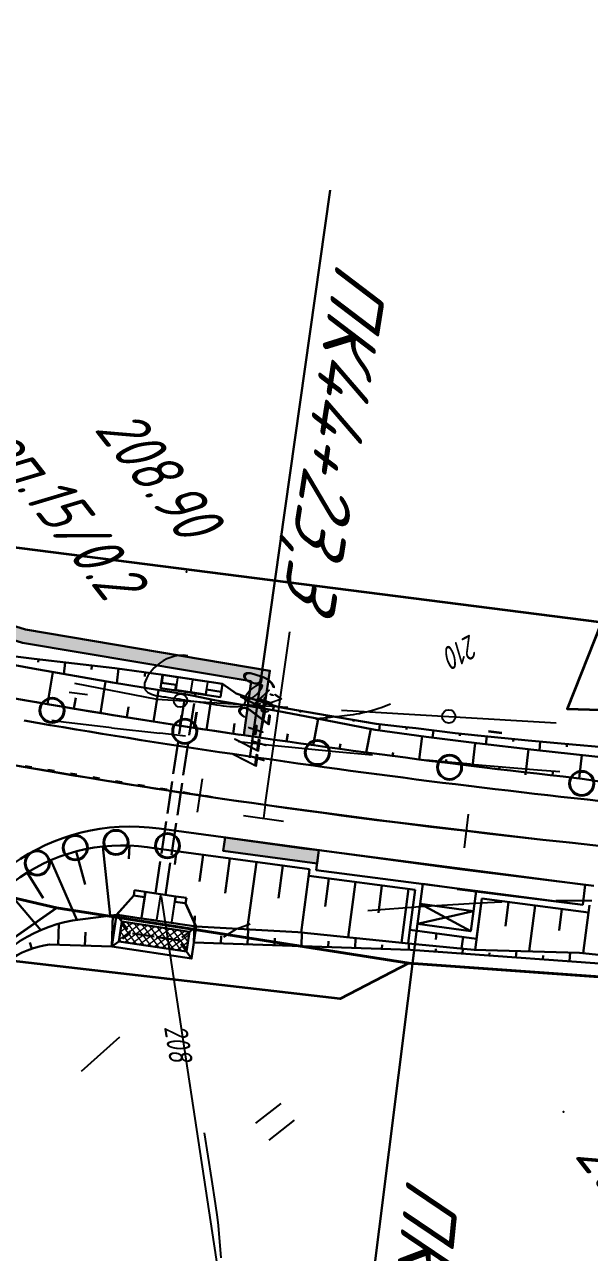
# Model space of a CAD drawing. Header units: millimetres. Extents: x -698 to 8131, y -704 to 4503.
# Drawn here: x 3230.7 to 3272.8, y 2555.2 to 2646.6 of the extents above; entities that cross this region are included whole.
import ezdxf
from ezdxf import colors
from ezdxf.entities.mleader import LeaderData, LeaderLine
from ezdxf.math import Vec2, Vec3

# ---------------------------------------------------------------- set-up
doc = ezdxf.new("R2010")
doc.units = ezdxf.units.MM
for name, pattern in [('ACAD_ISO02W100', [15, 12, -3]), ('CONTI', [0]), ('STROT', [1.7, 0.5, -1.2])]:
    doc.linetypes.add(name, pattern=pattern)
for name, color, linetype, lineweight in [('10', 1, 'Continuous', 35), ('КОПИЯ_ОСЬ_13_ОТКОСЫ', 7, 'Continuous', 30), ('Огражд-перила', 1, 'ограждение2', 40), ('Остановки', 1, 'Continuous', 30), ('ОСЬ_ВЕРХ_ПОКРЫТИЯ_ГРАНИЦЫ_ПОЛОС', 7, 'Continuous', 30), ('ОСЬ_ВЕРХ_ПОКРЫТИЯ_ОСЬ', 1, 'Continuous', 30), ('Ось_примыкания', 1, 'Continuous', 35), ('Привязка', 250, 'Continuous', 35), ('Тротуар', 40, 'Continuous', 35), ('Трубы мет.', 7, 'ACAD_ISO02W100', 30)]:
    doc.layers.add(name, color=color, linetype=linetype, lineweight=lineweight)
for name, color, linetype in [('_Ростелеком', 6, 'Continuous'), ('GOR_BDEFAULT', 212, 'CONTI'), ('NAD_MDEFAULT', 7, 'CONTI'), ('PI_OTDEFAULT', 172, 'CONTI'), ('PI_TTDEFAULT', 5, 'CONTI'), ('PLN_O', 7, 'CONTI'), ('SIT_LDEFAULT', 7, 'CONTI'), ('ZAPSKDEFAULT', 7, 'CONTI'), ('Выноски', 250, 'Continuous'), ('ОСЬ_ВЕРХ_ПОКРЫТИЯ_ПИКЕТЫ', 1, 'Continuous'), ('ОСЬ_ВЕРХ_ПОКРЫТИЯ_РАЗБИВКА_КРИВ', 1, 'Continuous'), ('разметка', 7, 'Continuous')]:
    doc.layers.add(name, color=color, linetype=linetype)
doc.styles.add('eskd', font='isocpeui.ttf', dxfattribs={"width": 1.2})
doc.styles.add('SHRFT', font='isocpeui.ttf', dxfattribs={"width": 3.5})
doc.styles.get("Standard").update_dxf_attribs({"font": 'isocpeui.ttf'})
doc.styles.add('STYLE1', font='isocpeui.ttf', dxfattribs={"width": 0.9})
doc.styles.add('ГОСТ', font='isocpeui.ttf', dxfattribs={"height": 4})
doc.linetypes.add('кабель_связи_проект.', pattern='A,10,-1,["/",STYLE1,S=3,R=0,X=0,Y=-1.5],-4.1', length=15.1)
doc.linetypes.add('ограждение2', pattern='A,0.25,-0.1,[132,ltypeshp.shx,S=0.1,R=0,X=-0.1,Y=0],-0.1,1', length=1.45)

# ---------------------------------------------------------------- blocks, each defined once
blk = doc.blocks.new('BL_2011')
at = {"color": 0}
for p, q in [((0, 0), (0, 2.4)), ((1.6, 0), (1.6, 2.4))]:
    blk.add_line(p, q, dxfattribs=at)
blk = doc.blocks.new('A$C25637593')
at = {"layer": 'Трубы мет.', "linetype": 'Continuous', "lineweight": 0}
h = blk.add_hatch(dxfattribs=at)
h.set_pattern_fill('ANSI37', color=256, scale=64, angle=180, style=0)
h.set_pattern_definition([(225, (2253.2026, 3680.535), (5.656854, -5.656854), []), (315, (2253.2026, 3680.535), (5.656854, 5.656854), [])])
h.paths.add_polyline_path([(49, 51), (79, 51), (79, -51), (49, -51)])
at = {"layer": 'Трубы мет.', "linetype": 'Continuous'}
for points in [[(8, -39), (8, -39), (40, -60), (40, -60), (40, 60), (8, 39), (8, 39)], [(40, 60), (49, 51)], [(88, 60), (79, 51)], [(0, 39), (0, 23), (0, 0), (0, -23), (0, -39)], [(0, 23), (8, 23), (8, 39), (0, 39)], [(0, -23), (8, -23), (8, -39), (0, -39)], [(40, -60), (49, -51)], [(79, -51), (88, -60)]]:
    blk.add_lwpolyline(points, dxfattribs=at)
at = {"layer": 'Трубы мет.', "linetype": 'Continuous', "lineweight": 0}
for points in [[(39, 23), (39, 58.1), (9, 38.5), (9, 23)], [(9, -23), (9, -38.5), (39, -58.1), (39, -23)]]:
    blk.add_lwpolyline(points, close=True, dxfattribs=at)
at = {"layer": 'Трубы мет.', "linetype": 'Continuous'}
for points in [[(40, 60), (88, 60), (88, -60), (40, -60)], [(49, 51), (79, 51), (79, -51), (49, -51)]]:
    blk.add_lwpolyline(points, close=True, dxfattribs=at)
at = {"layer": 'Трубы мет.', "ltscale": 1.2}
for points in [[(49, 51), (64, 36)], [(79, 51), (64, 36)], [(64, 36), (64, -36)], [(49, -51), (64, -36)], [(64, -36), (79, -51)]]:
    blk.add_lwpolyline(points, dxfattribs=at)
at = {"layer": 'Трубы мет.', "linetype": 'Continuous', "lineweight": 0}
for points in [[(1, 22), (39, 22)], [(1, 22), (1, 0.5)], [(39, 0.5), (39, 22)], [(1, 0.5), (39, 0.5)], [(1, -0.5), (39, -0.5)], [(1, -0.5), (1, -22)], [(39, -22), (39, -0.5)], [(1, -22), (39, -22)]]:
    blk.add_lwpolyline(points, dxfattribs=at)
blk = doc.blocks.new('A$C2E0C0355')
at = {"lineweight": 30, "ltscale": 7}
blk.add_blockref('A$C25637593', (0, 0), dxfattribs=at)
blk = doc.blocks.new('A$C76A07AE2')
at = {"layer": 'Трубы мет.', "linetype": 'Continuous', "lineweight": 0}
for p, q in [((-18.9, 44.2), (-8, 44.2)), ((-18.9, 44.2), (-18.9, 23)), ((-4, 45), (-1.3, 45)), ((-18.9, 23), (0, 23)), ((-18.9, 22.1), (-0.9, 22.1)), ((-18.9, 22.1), (-18.9, 21.8)), ((-18.9, 21.8), (-18.9, 0.5)), ((-0.9, 22.1), (-0.9, 0.5)), ((-18.9, -0.5), (-18.9, -20.5)), ((-0.9, -0.5), (-0.9, -20.5)), ((-18.9, -20.5), (-18.9, -22)), ((-18.9, -22), (-0.9, -22)), ((-18.9, -23), (0, -23)), ((-18.9, -23), (-18.9, -44.1)), ((-0.9, -20.5), (-0.9, -22)), ((-18.9, -44.1), (-8, -44.1))]:
    blk.add_line(p, q, dxfattribs=at)
at = {"layer": 'Трубы мет.', "linetype": 'Continuous'}
blk.add_lwpolyline([(-20, -45), (0, -45), (0, 45), (-20, 45)], close=True, dxfattribs=at)
for points in [[(-8, 45), (-8, 23), (0, 23)], [(-8, -45), (-8, -23), (0, -23)]]:
    blk.add_lwpolyline(points, dxfattribs=at)
at = {"layer": 'Трубы мет.', "linetype": 'Continuous', "lineweight": 0}
for points in [[(-18.9, 0.5), (-0.9, 0.5)], [(-18.9, -0.5), (-0.9, -0.5)]]:
    blk.add_lwpolyline(points, dxfattribs=at)

msp = doc.modelspace()

# ---------------------------------------------------------------- hatches: boundary and pattern name
at = {"layer": 'Тротуар', "lineweight": 30, "ltscale": 7}
for points in [[(3193.723, 2610.193), (3194.738, 2609.966), (3195.093, 2611.552), (3230.558, 2600.572), (3247.569, 2597.715), (3248.829, 2597.507), (3248.979, 2598.492), (3230.789, 2601.547), (3194.316, 2612.839)], [(3248.824, 2597.479), (3247.569, 2597.715), (3247.023, 2593.691), (3248.217, 2593.518)], [(3252.608, 2585.148), (3245.634, 2586.084), (3245.496, 2585.092), (3252.487, 2584.139)]]:
    msp.add_hatch(color=256, dxfattribs=at).paths.add_polyline_path(points)

# ---------------------------------------------------------------- linework, layer by layer
at = {"layer": '10'}
for points in [[(3061.583, 2646.564), (3212.793, 2609.874), (3273.663, 2602.114), (3271.103, 2595.664), (3409.293, 2591.524), (3516.343, 2588.934), (3515.983, 2591.764), (3541.393, 2591.594), (3593.983, 2587.394), (3634.403, 2583.024), (3633.883, 2573.984), (3679.523, 2569.544), (3719.523, 2565.644), (3757.023, 2562.004)], [(3742.663, 2545.464), (3674.273, 2552.244), (3633.713, 2556.254), (3575.633, 2561.194), (3506.503, 2565.564), (3466.703, 2565.364), (3412.553, 2565.964), (3379.503, 2567.814), (3348.973, 2569.964), (3318.103, 2572.354), (3295.083, 2574.174), (3259.313, 2576.724), (3254.193, 2574.074), (3227.763, 2577.134), (3233.083, 2580.864), (3171.833, 2595.074), (3065.793, 2626.564)]]:
    msp.add_lwpolyline(points, dxfattribs=at)
at = {"layer": '_Ростелеком', "linetype": 'кабель_связи_проект.', "lineweight": 40, "ltscale": 0.25}
msp.add_lwpolyline([(3065.793, 2626.564), (3149.949, 2601.573), (3171.833, 2595.074), (3208.031, 2586.676), (3233.083, 2580.864), (3259.313, 2576.724), (3277.198, 2575.449), (3295.47, 2574.143), (3315.837, 2572.533), (3357.305, 2570.119), (3488.79, 2566.047), (3506.503, 2565.564), (3539.352, 2563.487), (3577.999, 2561.68), (3640.622, 2556.875), (3702.252, 2549.47), (3742.663, 2545.464)], dxfattribs=at)
at = {"layer": 'GOR_BDEFAULT', "color": 212, "flags": 128}
for points, elevation in [([(3242.869, 2599.61), (3242.529, 2599.64), (3242.199, 2599.62), (3241.889, 2599.57), (3241.589, 2599.48), (3241.309, 2599.37), (3241.039, 2599.23), (3240.799, 2599.07), (3240.569, 2598.89), (3240.369, 2598.7), (3240.189, 2598.5), (3240.029, 2598.3), (3239.889, 2598.1), (3239.789, 2597.91), (3239.709, 2597.73), (3239.649, 2597.56), (3239.629, 2597.41), (3239.639, 2597.27), (3239.669, 2597.15), (3239.719, 2597.05), (3239.799, 2596.96), (3239.899, 2596.88), (3240.019, 2596.81), (3240.149, 2596.76), (3240.299, 2596.71), (3240.459, 2596.66), (3240.629, 2596.63), (3240.809, 2596.59), (3240.999, 2596.56), (3241.199, 2596.54), (3241.399, 2596.51), (3241.599, 2596.48), (3241.799, 2596.45), (3241.999, 2596.42), (3242.209, 2596.39), (3242.419, 2596.36), (3242.639, 2596.33), (3242.849, 2596.29), (3243.069, 2596.26), (3243.299, 2596.23), (3243.529, 2596.19), (3243.759, 2596.15), (3243.989, 2596.12), (3244.239, 2596.08), (3244.479, 2596.04), (3244.729, 2596), (3244.989, 2595.96), (3245.239, 2595.92), (3245.499, 2595.89), (3245.749, 2595.86), (3245.989, 2595.84), (3246.219, 2595.82), (3246.429, 2595.82), (3246.619, 2595.84), (3246.789, 2595.86), (3246.929, 2595.91), (3247.039, 2595.97), (3247.119, 2596.06), (3247.159, 2596.17), (3247.159, 2596.3), (3247.109, 2596.47)], 210), ([(3257.959, 2596.01), (3257.639, 2595.87), (3257.319, 2595.75), (3257.009, 2595.65), (3256.719, 2595.56), (3256.429, 2595.48), (3256.159, 2595.41), (3255.899, 2595.35), (3255.639, 2595.29), (3255.399, 2595.25), (3255.169, 2595.21), (3254.949, 2595.18), (3254.729, 2595.15), (3254.529, 2595.13), (3254.329, 2595.11), (3254.149, 2595.09), (3253.969, 2595.07), (3253.799, 2595.06), (3253.639, 2595.04), (3253.489, 2595.02), (3253.349, 2595.01), (3253.219, 2594.99), (3253.099, 2594.98), (3252.979, 2594.96), (3252.869, 2594.95), (3252.769, 2594.94), (3252.679, 2594.93), (3252.589, 2594.92), (3252.519, 2594.91), (3252.449, 2594.9), (3252.389, 2594.9)], 210), ([(3245.349, 2554.82), (3245.139, 2557.23), (3245.069, 2557.85), (3244.929, 2558.86), (3244.659, 2560.65), (3244.109, 2564.12)], 208)]:
    msp.add_lwpolyline(points, dxfattribs=dict(at, elevation=elevation))
at = {"layer": 'PI_TTDEFAULT', "color": 5}
for p in [(3242.769, 2605.84, 208.902), (3270.829, 2565.67, 208.964)]:
    msp.add_point(p, dxfattribs=at)
at = {"layer": 'PLN_O'}
for p, q in [((3234.429, 2597.56), (3240.569, 2596.38)), ((3240.569, 2596.37), (3250.299, 2595.79)), ((3254.299, 2595.56), (3270.269, 2594.61))]:
    msp.add_line(p, q, dxfattribs=at)
for centre in [(3242.319, 2596.27), (3262.289, 2595.09)]:
    msp.add_circle(centre, 0.5, dxfattribs=at)
at = {"layer": 'SIT_LDEFAULT', "color": 7}
for p, q in [((3234.039, 2596.9), (3235.389, 2596.73)), ((3233.599, 2594.67), (3232.739, 2594.78)), ((3237.189, 2594.24), (3233.599, 2594.67)), ((3240.779, 2593.82), (3237.189, 2594.23)), ((3242.679, 2593.63), (3240.779, 2593.84)), ((3249.089, 2592.94), (3246.639, 2593.2)), ((3253.859, 2592.46), (3249.089, 2592.93)), ((3256.599, 2592.2), (3253.859, 2592.46)), ((3263.909, 2591.53), (3260.579, 2591.83)), ((3268.879, 2591.09), (3263.909, 2591.52)), ((3270.549, 2590.96), (3268.879, 2591.09)), ((3256.269, 2580.66), (3260.159, 2580.96)), ((3260.159, 2580.95), (3264.629, 2581.22)), ((3264.629, 2581.23), (3266.239, 2581.29)), ((3270.249, 2581.39), (3272.939, 2581.41)), ((3245.549, 2578.69), (3246.479, 2579.3)), ((3246.479, 2579.3), (3247.499, 2579.67)), ((3234.939, 2568.71), (3237.809, 2571.25))]:
    msp.add_line(p, q, dxfattribs=at)
at = {"layer": 'КОПИЯ_ОСЬ_13_ОТКОСЫ'}
for p, q in [((3236.526, 2585.418), (3237.089, 2580.278)), ((3238.523, 2585.487), (3238.483, 2584.488)), ((3240.508, 2585.258), (3240.508, 2585.258)), ((3232.673, 2584.401), (3234.595, 2579.949)), ((3234.562, 2585.053), (3235.214, 2582.585)), ((3242.018, 2585.056), (3241.885, 2584.065)), ((3244, 2584.79), (3243.734, 2582.807)), ((3245.982, 2584.524), (3245.635, 2581.94)), ((3230.903, 2583.474), (3232.085, 2581.575)), ((3247.964, 2584.258), (3247.292, 2579.246)), ((3249.947, 2583.992), (3249.621, 2581.564)), ((3251.929, 2583.726), (3251.297, 2579.015)), ((3253.35, 2583.035), (3253.078, 2580.948)), ((3255.333, 2582.777), (3254.797, 2578.659)), ((3257.316, 2582.518), (3257.052, 2580.487)), ((3229.29, 2582.295), (3231.926, 2579.202)), ((3259.299, 2582.26), (3258.778, 2578.254)), ((3264.753, 2581.55), (3264.256, 2577.735)), ((3266.736, 2581.292), (3266.501, 2579.484)), ((3268.72, 2581.033), (3268.275, 2577.617)), ((3270.703, 2580.775), (3270.493, 2579.166)), ((3237.207, 2577.967), (3237.283, 2580.304)), ((3243.319, 2578.267), (3243.387, 2580.266)), ((3272.686, 2580.517), (3272.29, 2577.477)), ((3233.209, 2578.097), (3233.26, 2579.675)), ((3235.208, 2578.032), (3235.241, 2579.035)), ((3247.316, 2578.131), (3247.354, 2579.242)), ((3251.314, 2577.995), (3251.349, 2579.01)), ((3259.395, 2579.225), (3259.258, 2578.205)), ((3261.377, 2578.958), (3261.314, 2578.486)), ((3231.248, 2577.809), (3231.094, 2578.262)), ((3245.318, 2578.199), (3245.337, 2578.775)), ((3249.315, 2578.063), (3249.334, 2578.598)), ((3253.313, 2577.927), (3253.328, 2578.367)), ((3255.312, 2577.859), (3255.337, 2578.604)), ((3257.311, 2577.79), (3257.321, 2578.096)), ((3259.31, 2577.722), (3259.326, 2578.198)), ((3263.359, 2578.691), (3263.243, 2577.826)), ((3261.305, 2577.585), (3261.32, 2577.796)), ((3263.3, 2577.442), (3263.326, 2577.818)), ((3265.295, 2577.3), (3265.309, 2577.502)), ((3267.289, 2577.158), (3267.324, 2577.645)), ((3269.284, 2577.016), (3269.305, 2577.301)), ((3271.279, 2576.873), (3271.326, 2577.527))]:
    msp.add_line(p, q, dxfattribs=at)
for points in [[(3196.793, 2603.141), (3198.989, 2602.644), (3206.749, 2600.946), (3211.121, 2600.035), (3215.498, 2599.151), (3219.318, 2598.402), (3224.79, 2597.365), (3230.271, 2596.379), (3235.761, 2595.444), (3241.26, 2594.561), (3246.742, 2593.732)], [(3225.459, 2600.12), (3231.437, 2599.368), (3237.422, 2598.677), (3241.035, 2598.184), (3245.439, 2597.525), (3246.452, 2596.807), (3247.178, 2596.541), (3248.834, 2596.037), (3249.663, 2595.787), (3253.268, 2595.159), (3256.876, 2594.551), (3258.839, 2594.314), (3259.824, 2594.216), (3262.77, 2593.858), (3264.441, 2593.663), (3268.186, 2593.306), (3270.651, 2593.082), (3274.597, 2592.735)], [(3225.39, 2599.744), (3231.315, 2598.648), (3237.252, 2597.612), (3243.198, 2596.637), (3244.845, 2596.294), (3247.09, 2595.941), (3248.776, 2595.635), (3249.62, 2595.485), (3251.562, 2595.1), (3253.993, 2594.63), (3256.817, 2594.095), (3260.594, 2593.585), (3264.374, 2593.096), (3268.606, 2592.609), (3271.561, 2592.285), (3274.518, 2591.971)], [(3225.39, 2599.744), (3231.315, 2598.648), (3237.252, 2597.612), (3243.198, 2596.637), (3244.845, 2596.294), (3247.09, 2595.941), (3248.776, 2595.635), (3249.62, 2595.484), (3251.562, 2595.1), (3253.993, 2594.63), (3256.817, 2594.095), (3260.594, 2593.585), (3264.374, 2593.096), (3268.606, 2592.609), (3271.561, 2592.285), (3274.518, 2591.971)], [(3231.746, 2599.331), (3231.721, 2599.121)], [(3233.733, 2599.096), (3233.632, 2598.237)], [(3232.411, 2596.008), (3232.817, 2598.38)], [(3235.72, 2598.868), (3235.687, 2598.581)], [(3237.707, 2598.646), (3237.588, 2597.556)], [(3239.696, 2598.431), (3239.657, 2598.067)], [(3236.356, 2595.346), (3236.743, 2597.699)], [(3234.383, 2595.674), (3234.516, 2596.465)], [(3240.305, 2594.71), (3240.673, 2597.044)], [(3244.258, 2594.101), (3244.596, 2596.346)], [(3247.374, 2596.481), (3247.28, 2596.17)], [(3238.33, 2595.025), (3238.456, 2595.809)], [(3248.203, 2593.446), (3248.639, 2595.66)], [(3249.288, 2595.9), (3249.186, 2595.562)], [(3251.247, 2595.509), (3251.227, 2595.393)], [(3242.281, 2594.402), (3242.401, 2595.18)], [(3246.236, 2593.806), (3246.347, 2594.555)], [(3252.181, 2592.952), (3252.554, 2594.908)], [(3253.218, 2595.168), (3253.154, 2594.792)], [(3255.19, 2594.833), (3255.169, 2594.708)], [(3257.164, 2594.516), (3257.109, 2594.055)], [(3250.199, 2593.234), (3250.31, 2593.801)], [(3256.147, 2592.408), (3256.474, 2594.16)], [(3259.151, 2594.283), (3259.135, 2594.129)], [(3260.086, 2591.894), (3260.306, 2593.623)], [(3261.138, 2594.056), (3261.073, 2593.522)], [(3263.123, 2593.817), (3263.102, 2593.638)], [(3265.111, 2593.599), (3265.056, 2593.017)], [(3267.102, 2593.409), (3267.084, 2593.215)], [(3254.165, 2592.677), (3254.235, 2593.049)], [(3264.052, 2591.4), (3264.261, 2593.11)], [(3268, 2590.746), (3268.22, 2592.653)], [(3269.094, 2593.223), (3269.034, 2592.562)], [(3271.086, 2593.044), (3271.066, 2592.823)], [(3258.103, 2592.149), (3258.136, 2592.401)], [(3262.069, 2591.644), (3262.099, 2591.89)], [(3271.994, 2590.481), (3272.185, 2592.219)], [(3266.031, 2591.117), (3266.064, 2591.401)], [(3270.007, 2590.703), (3270.035, 2590.947)], [(3251.929, 2583.726), (3251.864, 2583.228), (3259.795, 2582.196)], [(3259.795, 2582.196), (3259.395, 2579.225)], [(3264.354, 2578.583), (3264.753, 2581.55)], [(3264.753, 2581.55), (3272.688, 2580.517), (3272.759, 2581.057)], [(3243.496, 2579.454), (3243.496, 2579.454), (3251.056, 2579.04), (3251.056, 2579.04), (3251.056, 2579.04), (3251.056, 2579.04), (3251.056, 2579.04), (3251.056, 2579.04), (3259.297, 2578.201), (3259.297, 2578.201), (3259.297, 2578.201), (3259.297, 2578.201), (3264.166, 2577.738), (3264.166, 2577.738), (3264.166, 2577.738), (3264.166, 2577.738), (3272.006, 2577.507), (3272.006, 2577.507), (3272.006, 2577.507), (3272.006, 2577.507), (3272.006, 2577.507), (3272.006, 2577.507), (3276.026, 2577.082)], [(3259.395, 2579.225), (3264.35, 2578.557), (3264.354, 2578.583)], [(3243.319, 2578.267), (3259.427, 2577.718), (3277.269, 2576.446), (3295.545, 2575.141), (3315.906, 2573.531), (3329.08, 2572.764)]]:
    msp.add_lwpolyline(points, dxfattribs=at)
at = {"layer": 'КОПИЯ_ОСЬ_13_ОТКОСЫ', "ltscale": 7}
msp.add_lwpolyline([(3272.205, 2590.458), (3282.062, 2588.941)], dxfattribs=at)
at = {"layer": 'КОПИЯ_ОСЬ_13_ОТКОСЫ'}
msp.add_lwpolyline([(3272.257, 2581.077), (3272.257, 2581.077)], close=True, dxfattribs=at)
msp.add_lwpolyline([(3215.427, 2555.451, 0.204101), (3226.77, 2574.473, -0.229607), (3234.286, 2579.909), (3237.562, 2580.341), (3237.562, 2580.341)], format="xyb", dxfattribs=at)
at = {"layer": 'Огражд-перила', "linetype": 'Continuous'}
for centre in [(3232.756, 2595.545), (3242.633, 2593.983), (3252.507, 2592.403), (3262.348, 2591.307), (3272.182, 2590.11), (3234.49, 2585.324), (3237.516, 2585.718), (3241.352, 2585.474), (3231.659, 2584.184)]:
    msp.add_circle(centre, 0.897, dxfattribs=at)
at = {"layer": 'Остановки', "color": 1, "linetype": 'Continuous'}
msp.add_lwpolyline([(3272.451, 2582.564), (3272.451, 2582.564), (3252.618, 2585.147), (3252.618, 2585.147), (3252.424, 2583.66), (3272.257, 2581.077)], close=True, dxfattribs=at)
at = {"layer": 'Остановки', "lineweight": 30, "ltscale": 7}
for points in [[(3262.34, 2582.36), (3260.357, 2582.627), (3260.157, 2581.14), (3264.122, 2580.606), (3264.322, 2582.093), (3260.357, 2582.627)], [(3262.139, 2580.873), (3260.157, 2581.14), (3259.957, 2579.653), (3263.921, 2579.12), (3264.122, 2580.606), (3260.157, 2581.14)], [(3260.157, 2581.14), (3263.921, 2579.12)], [(3259.957, 2579.653), (3264.122, 2580.606)]]:
    msp.add_lwpolyline(points, dxfattribs=at)
msp.add_lwpolyline([(3259.822, 2582.396), (3259.822, 2582.396)], close=True, dxfattribs=at)
at = {"layer": 'ОСЬ_ВЕРХ_ПОКРЫТИЯ_ГРАНИЦЫ_ПОЛОС', "linetype": 'Continuous'}
for points in [[(3230.655, 2596.311), (3231.601, 2596.147), (3232.547, 2595.985), (3233.493, 2595.824), (3234.44, 2595.664), (3235.386, 2595.506), (3236.333, 2595.349), (3237.28, 2595.194), (3238.228, 2595.041), (3239.176, 2594.889), (3240.124, 2594.739), (3241.072, 2594.59), (3242.02, 2594.442), (3242.969, 2594.296), (3243.918, 2594.152), (3244.867, 2594.009), (3245.817, 2593.868), (3246.742, 2593.732)], [(3273.583, 2588.799), (3272.601, 2588.906), (3271.62, 2589.013), (3270.639, 2589.122), (3269.658, 2589.232), (3268.677, 2589.344), (3267.696, 2589.457), (3266.716, 2589.571), (3265.735, 2589.687), (3264.755, 2589.804), (3263.776, 2589.922), (3262.796, 2590.042), (3261.817, 2590.163), (3260.838, 2590.286), (3259.859, 2590.41), (3258.88, 2590.536), (3257.902, 2590.663), (3256.924, 2590.792), (3255.946, 2590.922), (3254.968, 2591.053), (3253.991, 2591.187), (3253.014, 2591.321), (3252.037, 2591.457), (3251.06, 2591.595), (3250.084, 2591.735), (3249.108, 2591.876), (3248.135, 2592.014), (3247.163, 2592.155), (3246.191, 2592.297), (3245.22, 2592.44), (3244.248, 2592.585), (3243.277, 2592.732), (3242.306, 2592.881), (3241.335, 2593.031), (3240.365, 2593.182), (3239.394, 2593.335), (3238.424, 2593.49), (3237.454, 2593.646), (3236.485, 2593.804), (3235.516, 2593.964), (3234.547, 2594.125), (3233.578, 2594.288), (3232.61, 2594.452), (3231.641, 2594.618), (3230.674, 2594.786)], [(3272.205, 2590.458), (3271.784, 2590.504), (3270.805, 2590.613), (3269.826, 2590.723), (3268.847, 2590.834), (3267.869, 2590.947), (3266.89, 2591.061), (3265.912, 2591.176), (3264.934, 2591.293), (3263.957, 2591.411), (3262.979, 2591.531), (3262.002, 2591.652), (3261.025, 2591.774), (3260.049, 2591.898), (3259.072, 2592.024), (3258.096, 2592.15), (3257.12, 2592.279), (3256.145, 2592.409), (3255.169, 2592.54), (3254.194, 2592.673), (3253.22, 2592.807), (3252.245, 2592.943), (3251.271, 2593.08), (3250.297, 2593.219), (3249.321, 2593.36), (3248.349, 2593.499), (3247.379, 2593.639), (3246.667, 2593.743)], [(3273.076, 2582.501), (3263.112, 2583.739), (3263.112, 2583.739), (3240.724, 2586.743)], [(3251.929, 2583.726), (3240.524, 2585.256)], [(3272.257, 2581.077), (3262.92, 2582.252)]]:
    msp.add_lwpolyline(points, dxfattribs=at)
at = {"layer": 'ОСЬ_ВЕРХ_ПОКРЫТИЯ_ГРАНИЦЫ_ПОЛОС', "linetype": 'Continuous', "lineweight": 30}
for points in [[(3240.722, 2586.743), (3240.722, 2586.743, 0.403253), (3223.806, 2574.621), (3223.806, 2574.621)], [(3240.508, 2585.258), (3240.508, 2585.258, 0.418235), (3224.789, 2574.44), (3224.136, 2570.898, -0.203814), (3214.634, 2556.537)], [(3237.207, 2577.967), (3232.557, 2578.118, 0.245726), (3227.259, 2574.355, -0.22448), (3215.614, 2555.589)]]:
    msp.add_lwpolyline(points, format="xyb", dxfattribs=at)
at = {"layer": 'ОСЬ_ВЕРХ_ПОКРЫТИЯ_ОСЬ'}
msp.add_lwpolyline([(3216.456, 2593.97, 0.0136), (3248.629, 2588.51), (3248.629, 2588.51), (3249.611, 2588.371), (3251.576, 2588.099), (3253.541, 2587.833), (3255.508, 2587.573), (3257.475, 2587.32), (3259.443, 2587.073), (3261.412, 2586.831), (3263.381, 2586.595), (3265.351, 2586.365), (3267.322, 2586.141), (3269.293, 2585.922), (3271.265, 2585.708), (3273.238, 2585.5)], format="xyb", dxfattribs=at)
at = {"layer": 'ОСЬ_ВЕРХ_ПОКРЫТИЯ_ПИКЕТЫ'}
for p, q in [((3243.596, 2587.981), (3243.967, 2590.454)), ((3263.458, 2585.327), (3263.751, 2587.81))]:
    msp.add_line(p, q, dxfattribs=at)
at = {"layer": 'ОСЬ_ВЕРХ_ПОКРЫТИЯ_РАЗБИВКА_КРИВ'}
for p, q in [((3248.629, 2588.51), (3250.455, 2601.381)), ((3248.629, 2588.51), (3248.488, 2587.519)), ((3247.003, 2587.73), (3249.974, 2587.309))]:
    msp.add_line(p, q, dxfattribs=at)
at = {"layer": 'Ось_примыкания', "color": 0}
msp.add_line((3243.332, 2594.241), (3243.531, 2595.437), dxfattribs=at)
at = {"layer": 'Ось_примыкания', "color": 0, "lineweight": 30}
for p, q in [((3240.578, 2585.753), (3240.578, 2585.753)), ((3259.831, 2578.661), (3259.56, 2576.533))]:
    msp.add_line(p, q, dxfattribs=at)
at = {"layer": 'Ось_примыкания', "lineweight": 30, "ltscale": 7}
msp.add_arc((3334.034, 3189.209), 606.742, 259.273599, 263.334176, dxfattribs=at)
at = {"layer": 'Привязка', "lineweight": 30, "ltscale": 7}
for points in [[(3247.474, 2592.017), (3253.454, 2634.234)], [(3254.972, 2539.947), (3259.957, 2579.653)]]:
    msp.add_lwpolyline(points, dxfattribs=at)
at = {"layer": 'разметка', "linetype": 'STROT', "lineweight": 30}
msp.add_lwpolyline([(3206.813, 2595.973), (3224.057, 2592.517), (3245.055, 2589.027)], dxfattribs=at)
at = {"layer": 'разметка', "lineweight": 30, "ltscale": 7}
for points in [[(3249.12, 2588.44), (3257.475, 2587.32), (3269.293, 2585.922), (3271.265, 2585.708), (3273.238, 2585.5), (3275.211, 2585.297), (3277.184, 2585.099), (3279.158, 2584.906), (3281.133, 2584.718), (3283.108, 2584.534), (3285.083, 2584.355), (3287.059, 2584.181), (3289.035, 2584.011), (3291.012, 2583.846), (3292.989, 2583.684), (3294.966, 2583.527), (3297.932, 2583.299), (3300.899, 2583.079), (3303.159, 2582.918), (3303.867, 2582.868), (3306.814, 2582.666)], [(3260.949, 2586.888), (3262.918, 2586.651)]]:
    msp.add_lwpolyline(points, dxfattribs=at)
at = {"layer": 'Тротуар', "lineweight": 30, "ltscale": 7}
for points in [[(3248.217, 2593.518), (3248.979, 2598.492), (3230.789, 2601.547), (3194.316, 2612.839), (3192.379, 2604.203)], [(3247.023, 2593.691), (3247.569, 2597.715), (3230.558, 2600.572), (3195.092, 2611.552), (3195.092, 2611.552), (3195.092, 2611.552), (3195.092, 2611.552), (3193.393, 2603.976)], [(3245.634, 2586.084), (3245.496, 2585.092), (3252.487, 2584.139), (3252.487, 2584.139), (3252.618, 2585.147), (3251.472, 2585.271), (3245.634, 2586.084)]]:
    msp.add_lwpolyline(points, dxfattribs=at)
at = {"layer": 'Тротуар', "ltscale": 7}
msp.add_lwpolyline([(3265.246, 2593.992), (3266.238, 2593.868)], dxfattribs=at)
at = {"layer": 'Трубы мет.', "ltscale": 0.2}
for points in [[(3240.454, 2581.931), (3242.695, 2596.924), (3242.695, 2596.924)], [(3241.196, 2581.82), (3243.437, 2596.813), (3243.437, 2596.813)]]:
    msp.add_lwpolyline(points, dxfattribs=at)

# ---------------------------------------------------------------- block references
at = {"layer": 'ZAPSKDEFAULT', "color": 7, "rotation": 307.9999999999999}
msp.add_blockref('BL_2011', (3247.929, 2564.83), dxfattribs=at)
at = {"layer": 'Трубы мет.', "lineweight": 30, "ltscale": 7}
for name, p, xscale, yscale, zscale, rotation in [('A$C76A07AE2', (3243.066, 2596.869), 0.05000000000000002, 0.05000000000000002, 0.05000000000000002, 261.4979353422393), ('A$C2E0C0355', (3240.825, 2581.875), 0.05, 0.05, 0.05, 261.4979353420779)]:
    msp.add_blockref(name, p, dxfattribs=dict(at, xscale=xscale, yscale=yscale, zscale=zscale, rotation=rotation))

# ---------------------------------------------------------------- texts
at = {"layer": 'GOR_BDEFAULT', "color": 212, "style": 'SHRFT', "width": 0.75}
for s, rotation, p in [('210', 207.81255, (3263.915, 2601.243, 210)), ('210', 144.50299, (3250.007, 2596.352, 210)), ('208', 279.22641, (3241.084, 2572, 208))]:
    msp.add_text(s, height=1.7223, rotation=rotation, dxfattribs=at).set_placement(p)
at = {"layer": 'NAD_MDEFAULT', "color": 7, "style": 'eskd', "oblique": 10, "width": 0.8}
msp.add_text('топ.15/0.2', height=3.5, rotation=308, dxfattribs=at).set_placement((3226.351, 2616.815))
at = {"layer": 'PI_OTDEFAULT', "color": 172, "style": 'eskd', "oblique": 10, "width": 0.8}
for s, p in [('208.90', (3235.818, 2616.465)), ('208.96', (3271.577, 2562.411))]:
    msp.add_text(s, height=3.5, rotation=308, dxfattribs=at).set_placement(p)
at = {"layer": 'ОСЬ_ВЕРХ_ПОКРЫТИЯ_РАЗБИВКА_КРИВ', "width": 0.6}
msp.add_text('44+24.9', height=2.5, rotation=81.92553, dxfattribs=at).set_placement((3248.485, 2591.055))
at = {"layer": 'Привязка', "lineweight": 30, "ltscale": 7, "style": 'ГОСТ', "oblique": 15}
for s, rotation, p in [('ПК44+23,3', 260.96358, (3253.923, 2629.075, 126.574)), ('ПК44+37,4', 264.18029, (3259.159, 2560.993, 126.574))]:
    msp.add_text(s, height=4, rotation=rotation, dxfattribs=at).set_placement(p)

# ---------------------------------------------------------------- leaders
at = {"layer": 'Выноски', "linetype": 'Continuous'}
ml = msp.add_multileader_mtext('Standard', dxfattribs=at)
ml.set_content('Ж/б труба, {\\Fgost|c204;%%C} 0,75 м, L-13,66 м', color=256, style='ГОСТ')
ml.set_leader_properties()
ml.build(insert=Vec2(0, 0))
ml.multileader.update_dxf_attribs({"text_left_attachment_type": 5, "text_right_attachment_type": 5, "dogleg_length": 0, "arrow_head_size": 0.18})
ctx = ml.context
ctx.base_point, ctx.arrow_head_size, ctx.landing_gap_size, ctx.plane_origin, ctx.plane_x_axis, ctx.plane_y_axis = Vec3(3248.224, 2533.201), 0.18, 0, Vec3(3353.212, 2482.619), Vec3(0.998573, -0.053395), Vec3(0.053395, 0.998573)
ctx.left_attachment, ctx.right_attachment = 5, 5
notes = []
notes.append((ctx, [(1, (1, 1, 0), (3248.224, 2533.201), (0.998573, -0.053395), 0, [(0, [(3240.85, 2581.872)], 0, [])])]))
ctx.mtext.insert, ctx.mtext.text_direction, ctx.mtext.rotation, ctx.mtext.flow_direction = Vec3(3248.528, 2538.882), Vec3(0.998573, -0.053395), 6.229764, 5
ml = msp.add_multileader_mtext('Standard', dxfattribs=at)
ml.set_content('Граница работа по примыканию', color=256, style='ГОСТ')
ml.set_leader_properties()
ml.build(insert=Vec2(0, 0))
ml.multileader.update_dxf_attribs({"text_left_attachment_type": 5, "text_right_attachment_type": 5, "dogleg_length": 0, "arrow_head_size": 0.18})
ctx = ml.context
ctx.base_point, ctx.char_height, ctx.arrow_head_size, ctx.landing_gap_size, ctx.plane_origin, ctx.plane_x_axis, ctx.plane_y_axis = Vec3(3238.565, 2524.73), 5, 0.18, 0, Vec3(3315.69, 2472.468), Vec3(0.999179, -0.040523), Vec3(0.040523, 0.999179)
ctx.left_attachment, ctx.right_attachment = 5, 5
notes.append((ctx, [(1, (1, 1, 0), (3238.565, 2524.73), (1, 0), 0, [(0, [(3212.428, 2559.873)], 0, [])])]))
ctx.mtext.insert, ctx.mtext.text_direction, ctx.mtext.rotation, ctx.mtext.flow_direction = Vec3(3238.825, 2531.158), Vec3(0.999179, -0.040523), 6.242651, 5
for ctx, leaders in notes:
    for number, flags, end, landing, length, lines in leaders:
        leader = LeaderData()
        leader.index, (leader.has_last_leader_line, leader.has_dogleg_vector, leader.attachment_direction) = number, flags
        leader.last_leader_point, leader.dogleg_vector, leader.dogleg_length = Vec3(end), Vec3(landing), length
        for number, points, colour, breaks in lines:
            line = LeaderLine()
            line.index, line.vertices, line.color, line.breaks = number, Vec3.list(points), colors.encode_raw_color(colour), breaks
            leader.lines.append(line)
        ctx.leaders.append(leader)

doc.saveas('drawing.dxf')
